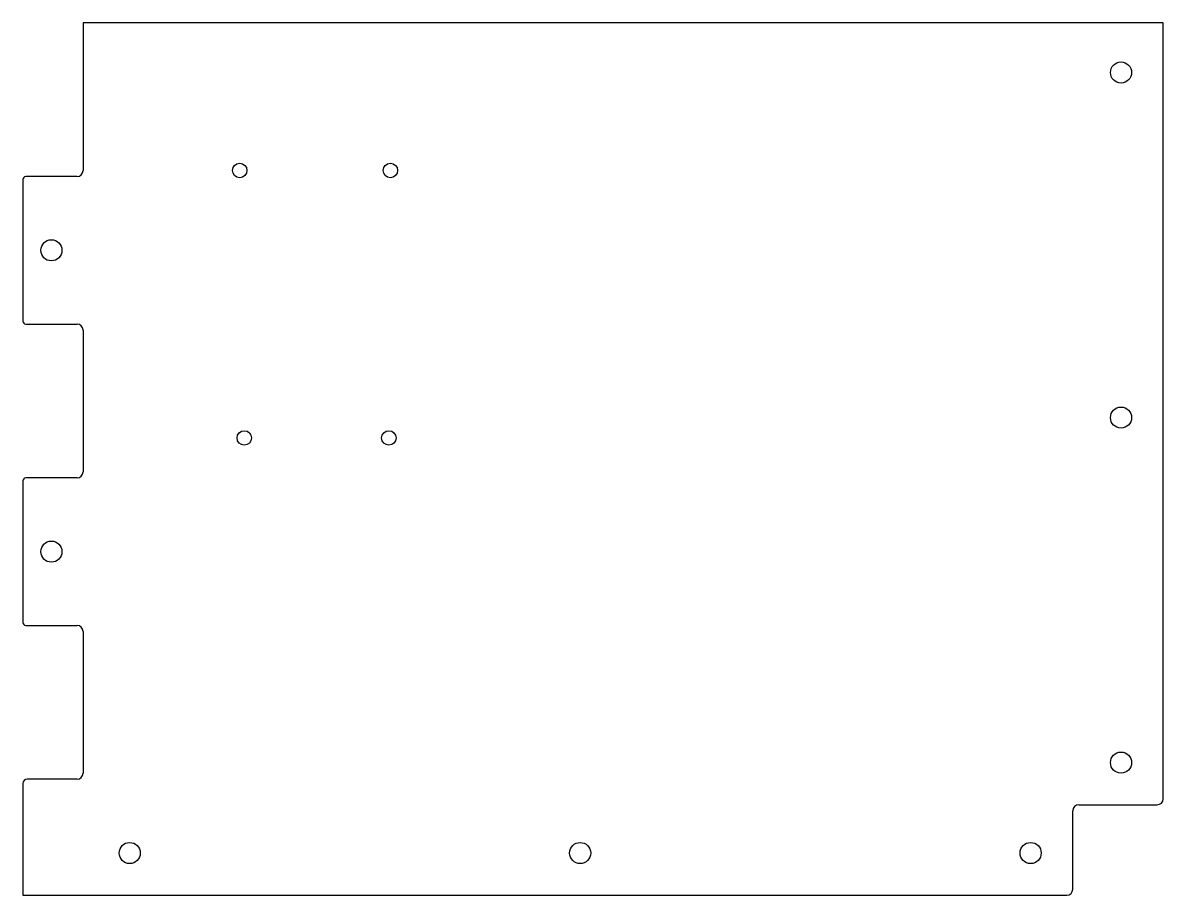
# Model space of a CAD drawing. Header units: millimetres. Extents: x -189 to 189, y -145 to 145.
import ezdxf

# ---------------------------------------------------------------- set-up
doc = ezdxf.new("R2010")
doc.units = ezdxf.units.MM
doc.layers.add('CUTOUTS', color=1, linetype='CONTINUOUS')
doc.layers.add('PERIMETER', color=5, linetype='CONTINUOUS')

msp = doc.modelspace()

# ---------------------------------------------------------------- linework, layer by layer
at = {"layer": 'CUTOUTS'}
for centre, radius in [((175.25, 128.25), 3.5), ((-117.25, 95.75), 2.4), ((-67.25, 95.75), 2.4), ((-179.75, 69.25), 3.5), ((175.25, 13.75), 3.5), ((-115.75, 7), 2.4), ((-67.75, 7), 2.4), ((-179.75, -30.75), 3.5), ((175.25, -100.75), 3.5), ((-153.75, -130.75), 3.5), ((-4.25, -130.75), 3.5), ((145.25, -130.75), 3.5)]:
    msp.add_circle(centre, radius, dxfattribs=at)
at = {"layer": 'PERIMETER'}
for p, q in [((189.25, 144.75), (-169.25, 144.75)), ((-169.25, 144.75), (-169.25, 95.75)), ((189.25, -112.75), (189.25, 144.75)), ((-189.25, 92.75), (-189.25, 45.75)), ((-171.25, 93.75), (-188.25, 93.75)), ((-188.25, 44.75), (-171.25, 44.75)), ((-169.25, 42.75), (-169.25, -4.25)), ((-189.25, -7.25), (-189.25, -54.25)), ((-171.25, -6.25), (-188.25, -6.25)), ((-188.25, -55.25), (-171.25, -55.25)), ((-169.25, -57.25), (-169.25, -104.25)), ((-189.25, -107.75), (-189.25, -144.75)), ((-171.25, -106.25), (-187.75, -106.25)), ((159.25, -142.75), (159.25, -116.75)), ((161.25, -114.75), (187.25, -114.75)), ((-189.25, -144.75), (157.25, -144.75))]:
    msp.add_line(p, q, dxfattribs=at)
for centre, radius, start, end in [((-171.25, 95.75), 2, -90, 0), ((-188.25, 92.75), 1, 90, 180), ((-188.25, 45.75), 1, 180, 270), ((-171.25, 42.75), 2, 0, 90), ((-188.25, -7.25), 1, 90, 180), ((-171.25, -4.25), 2, -90, 0), ((-188.25, -54.25), 1, 180, 270), ((-171.25, -57.25), 2, 0, 90), ((-171.25, -104.25), 2, -90, 0), ((-187.75, -107.75), 1.5, 90, 180), ((187.25, -112.75), 2, 270, 360), ((161.25, -116.75), 2, 90, 180), ((157.25, -142.75), 2, 270, 360)]:
    msp.add_arc(centre, radius, start, end, dxfattribs=at)

doc.saveas('drawing.dxf')
